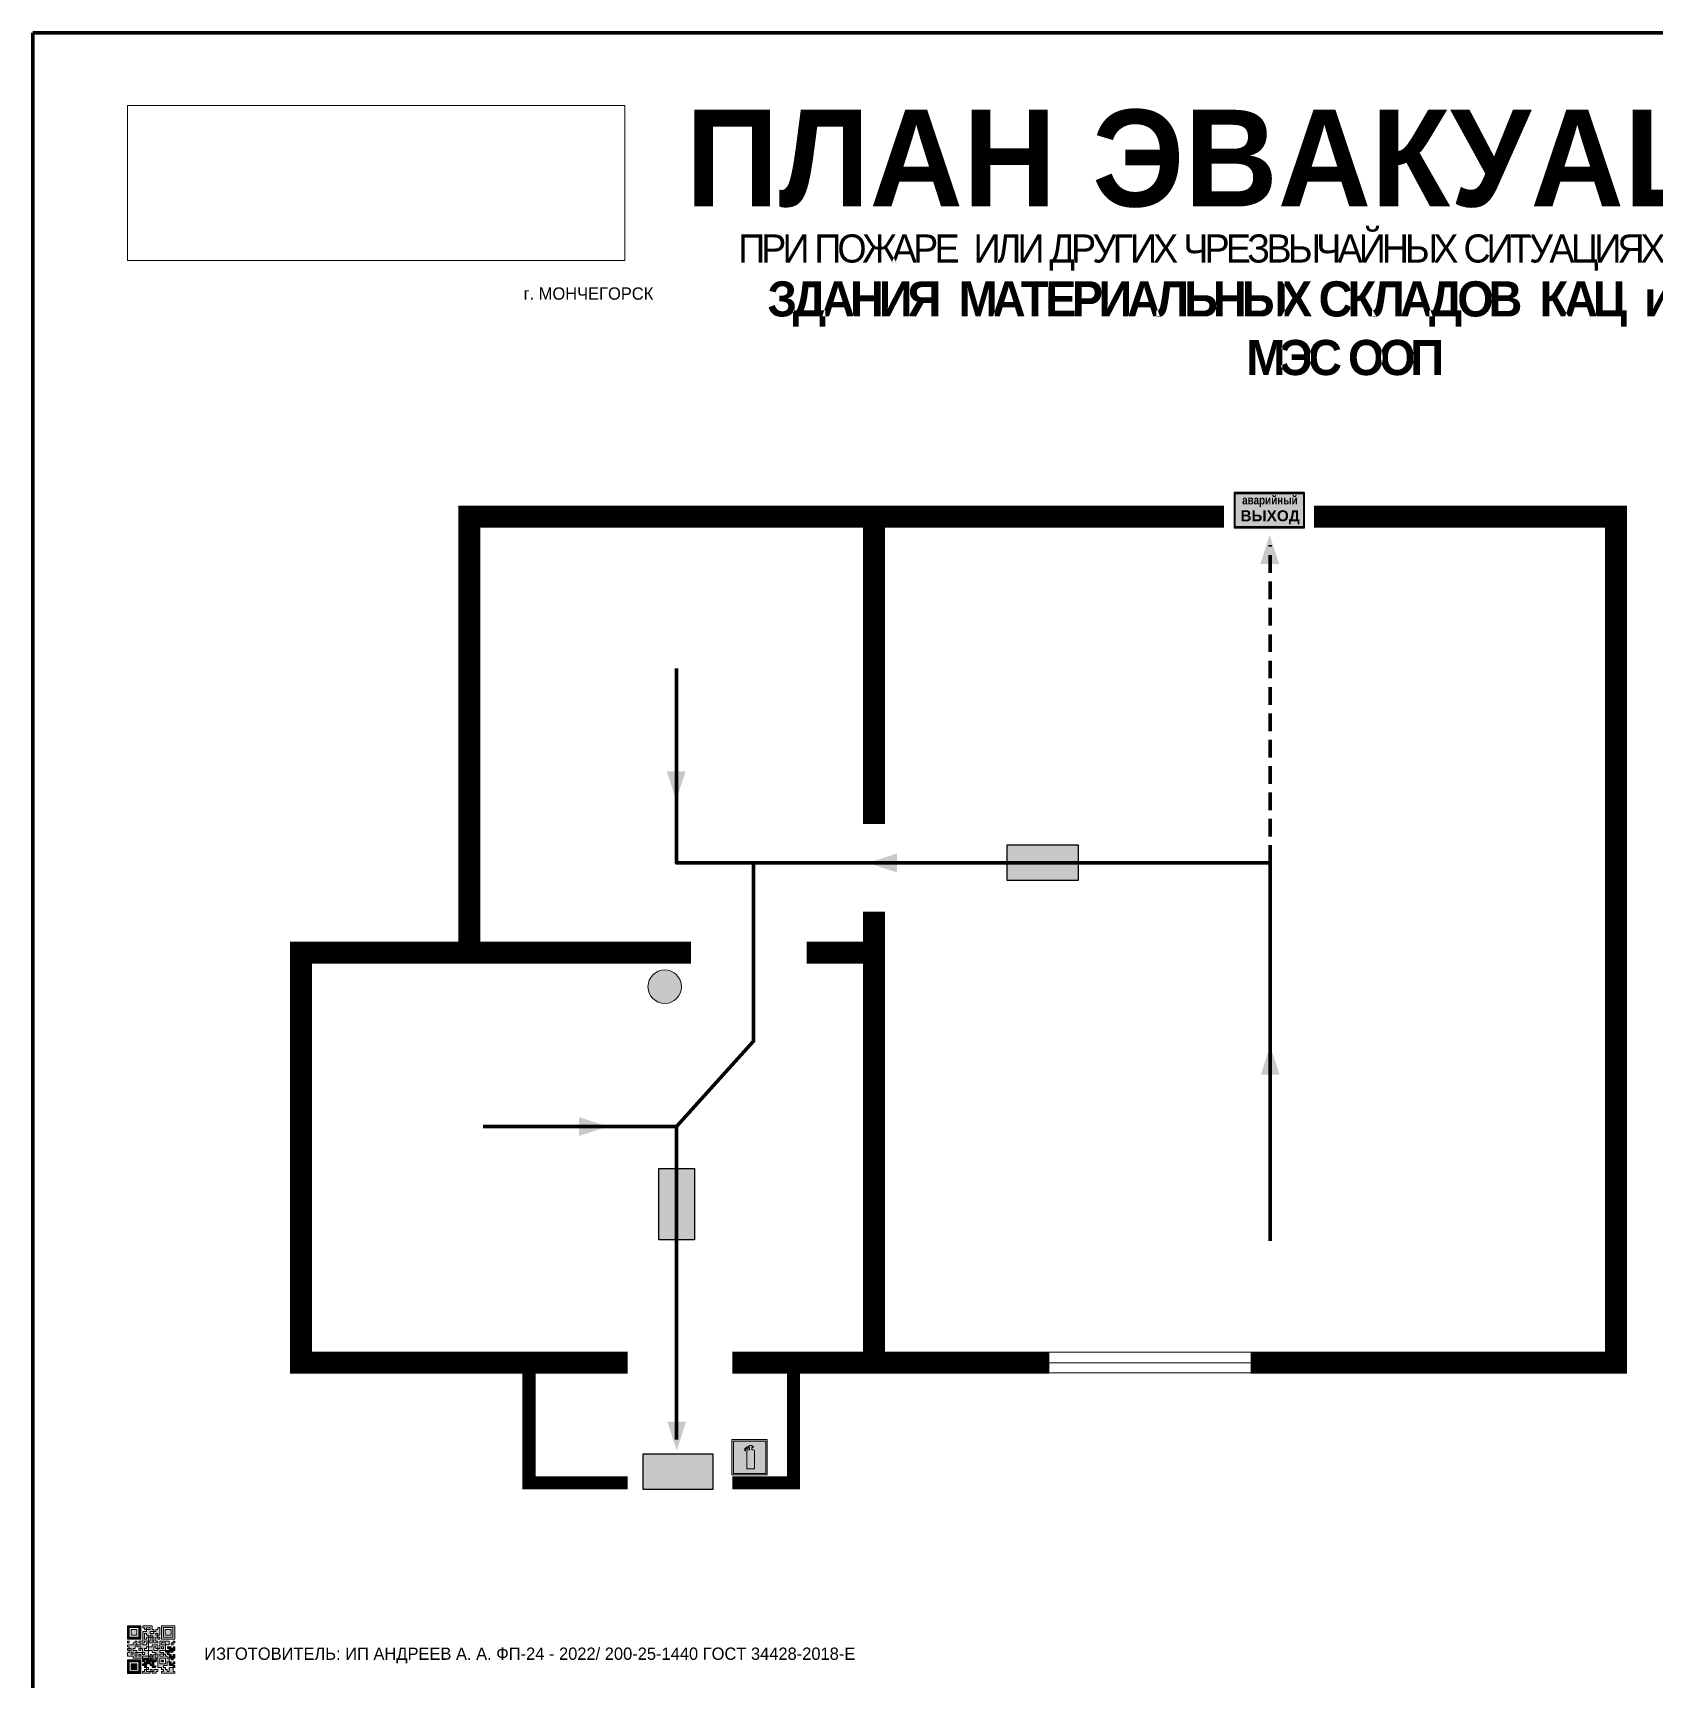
# Model space of a CAD drawing. Header units: millimetres. Extents: x 13810 to 67229, y 12374 to 21950.
# Drawn here: x 25277.2 to 25645.9, y 19893.3 to 20267.8 of the extents above; entities that cross this region are included whole.
import ezdxf

# ---------------------------------------------------------------- set-up
doc = ezdxf.new("R2010")
doc.units = ezdxf.units.MM
doc.linetypes.add('{ Wide Dash }', pattern=[12, 4, -2, 4, -2])
doc.layers.add('План_Штампы', color=7, linetype='Continuous')
doc.styles.add('обычный', font='arial.ttf')
picture_1 = doc.add_image_def('image1.jpg', size_in_pixel=(337, 105))

# ---------------------------------------------------------------- blocks, each defined once
blk = doc.blocks.new('A$C7B4425F7')
at = {"true_color": 0xffffff}
blk.add_hatch(color=7, dxfattribs=at).paths.add_polyline_path([(0, 0), (-16, 0), (-16, -8), (0, -8)])
h = blk.add_hatch(color=126)
h.paths.add_polyline_path([(-0.2, -0.2), (-15.8, -0.2), (-15.8, -7.8), (-0.2, -7.8)])
h.paths.add_polyline_path([(-11.76, -2.03), (-11.76, -3.66), (-11.17, -3.66, -0.568275), (-11.17, -6.18), (-12.58, -6.18), (-12.58, -2.03)], flags=16)
h.paths.add_polyline_path([(-13.33, -4.12, -0.495768), (-13.59, -6.18), (-15.03, -6.18), (-15.03, -2.03), (-13.59, -2.03, -0.487973)], flags=16)
h.paths.add_polyline_path([(-10.25, -2.03), (-9.48, -2.03), (-9.48, -6.18), (-10.25, -6.18)], flags=16)
h.paths.add_polyline_path([(-13.84, -3.69), (-14.24, -3.69), (-14.24, -3.03), (-13.9, -3.03, -0.692621)], flags=0)
h.paths.add_polyline_path([(-9.15, -2.03), (-8.4, -2.03), (-8.04, -3.07), (-7.68, -2.03), (-6.93, -2.03), (-7.64, -4.1), (-6.93, -6.18), (-7.68, -6.18), (-8.04, -5.14), (-8.4, -6.18), (-9.15, -6.18), (-8.44, -4.1)], flags=16)
h.paths.add_polyline_path([(-11.76, -4.46), (-11.42, -4.46, -0.692621), (-11.36, -5.12), (-11.76, -5.12)], flags=0)
h.paths.add_polyline_path([(-13.9, -5.2), (-14.24, -5.2), (-14.24, -4.55), (-13.84, -4.55, -0.708038)], flags=0)
edge = h.paths.add_edge_path(flags=16)
edge.add_ellipse((-5.51, -4.08), major_axis=(0, 2.05), ratio=0.586184, start_angle=0, end_angle=360)
edge = h.paths.add_edge_path(flags=0)
edge.add_ellipse((-5.51, -4.08), major_axis=(0, 1.14), ratio=0.454828, start_angle=0, end_angle=360)
h.paths.add_polyline_path([(-4.13, -4.96, 0.377264), (-3.48, -4.52, 0.0555), (-3.16, -2.03), (-1.66, -2.03), (-1.66, -4.96), (-0.96, -4.96), (-0.96, -7.01), (-1.75, -7.01), (-1.75, -6.18), (-3.3, -6.18), (-3.3, -7.02), (-4.13, -7.02)], flags=16)
h.paths.add_polyline_path([(-2.73, -2.91), (-2.28, -2.91), (-2.28, -4.96), (-3.05, -4.96, 0.079136)], flags=0)
at = {"color": 126}
blk.add_lwpolyline([(-16, -8), (0, -8), (0, 0), (-16, 0)], close=True, dxfattribs=at)
blk = doc.blocks.new('A$C41C009D9')
at = {"true_color": 0xffffff}
blk.add_hatch(color=7, dxfattribs=at).paths.add_polyline_path([(0, 8), (-16, 8), (-16, 0), (0, 0)])
h = blk.add_hatch(color=126)
h.dxf.hatch_style = 1
h.paths.add_polyline_path([(-15.8, 7.8), (-15.8, 0.2), (-0.2, 0.2), (-0.2, 7.8)])
at = {"color": 126}
for points in [[(-16, 0), (0, 0), (0, 8), (-16, 8)], [(-16, 0), (0, 0), (0, 8), (-16, 8)], [(-15.8, 7.8), (-0.2, 7.8), (-0.2, 0.2), (-15.8, 0.2)]]:
    blk.add_lwpolyline(points, close=True, dxfattribs=at)
at = {"color": 7, "true_color": 0xffffff, "insert": (-15.8, 7.3), "char_height": 2.5, "width": 15.5999, "attachment_point": 1, "style": 'обычный'}
blk.add_mtext('\\pi1.6133;{\\fArial|b1|i0|c204|p34;\\H0.8x;\\W0.8;аварийный\\H1.25x;\\W1;\\P\\pi1.2327;ВЫХОД}', dxfattribs=at)
blk = doc.blocks.new('A$C32E8229D')
at = {"true_color": 0xffffff}
blk.add_hatch(color=7, dxfattribs=at).paths.add_polyline_path([(0, 0), (0, -8), (16, -8), (16, 0)])
h = blk.add_hatch(color=126)
h.paths.add_polyline_path([(0.2, -0.2), (15.8, -0.2), (15.8, -7.8), (0.2, -7.8)])
h.paths.add_polyline_path([(13.49, -2.05), (12.08, -2.05), (11.37, -2.63, 0.162397), (11.29, -2.84), (11.29, -3.63), (10.35, -3.63), (10.35, -4.05), (11.68, -4.05), (11.68, -3.48), (12.26, -4.28), (11.29, -5.1), (11.29, -6.78), (11.85, -6.78), (11.85, -5.44), (12.8, -4.64), (12.8, -5.94), (14.46, -5.94), (14.46, -5.39), (13.45, -5.39), (13.45, -3.97), (12.46, -2.59), (13.15, -2.59), (13.69, -3.34), (14.18, -3)], flags=16)
h.paths.add_polyline_path([(10.74, -1.82, 1), (11.8, -1.82, 1)], flags=16)
h.paths.add_polyline_path([(9.39, -3.59), (5.99, -3.59), (6.56, -3.03), (5.91, -3.03), (5.1, -3.83), (5.91, -4.64), (6.56, -4.64), (5.99, -4.09), (9.39, -4.09)], flags=16)
h.paths.add_polyline_path([(4.29, -1.08), (1.72, -1.08), (1.72, -6.6), (4.29, -6.6)], flags=16)
at = {"color": 126}
blk.add_lwpolyline([(16, -8), (0, -8), (0, 0), (16, 0)], close=True, dxfattribs=at)
blk = doc.blocks.new('A$C3AD82952')
at = {"true_color": 0xf5f5ff}
h = blk.add_hatch(color=7, dxfattribs=at)
h.dxf.hatch_style = 1
h.paths.add_polyline_path([(8.21, 8.73, 0.414214), (7.89, 9.05), (7.22, 9.05), (7.22, 9.92), (7.59, 9.92, 1), (7.57, 10.36), (7.22, 10.36), (7.22, 10.6), (6.43, 10.6), (6.43, 10.36), (6.01, 10.36), (4.74, 9.59), (4.74, 8.69), (4.98, 8.73), (4.98, 9.26), (6.12, 9.91), (6.43, 9.91), (6.43, 9.05), (5.76, 9.05, 0.414214), (5.44, 8.73), (5.44, 2.2), (8.21, 2.2)], flags=0)
h.paths.add_polyline_path([(12.8, 12.8), (0, 12.8), (0, 0), (12.8, 0)])
h.paths.add_polyline_path([(0.51, 12.29), (12.29, 12.29), (12.29, 0.51), (0.51, 0.51)], flags=16)
h.paths.add_polyline_path([(4.74, 9.59), (6.01, 10.36), (6.43, 10.36), (6.43, 10.6), (7.22, 10.6), (7.22, 10.36), (7.59, 10.36, -0.94586), (7.59, 9.92), (7.22, 9.92), (7.22, 9.05), (7.89, 9.05, -0.414214), (8.21, 8.73), (8.21, 2.2), (5.44, 2.2), (5.44, 8.73, -0.414214), (5.76, 9.05), (6.43, 9.05), (6.43, 9.91), (6.12, 9.91), (4.98, 9.26), (4.98, 8.73), (4.74, 8.69)], flags=0)
h = blk.add_hatch(color=242)
h.dxf.hatch_style = 1
h.paths.add_polyline_path([(12.29, 12.29), (0.51, 12.29), (0.51, 0.51), (12.29, 0.51)])
h.paths.add_polyline_path([(4.74, 8.69), (4.74, 9.59), (6.01, 10.36), (6.43, 10.36), (6.43, 10.6), (7.22, 10.6), (7.22, 10.36), (7.59, 10.36, -0.94586), (7.59, 9.92), (7.22, 9.92), (7.22, 9.05), (7.89, 9.05, -0.414214), (8.21, 8.73), (8.21, 2.2), (5.44, 2.2), (5.44, 8.73, -0.414214), (5.76, 9.05), (6.43, 9.05), (6.43, 9.91), (6.12, 9.91), (4.98, 9.26), (4.98, 8.73)], flags=16)
h = blk.add_hatch(color=7, dxfattribs=at)
h.dxf.hatch_style = 1
h.paths.add_polyline_path([(8.21, 8.73, 0.414214), (7.89, 9.05), (7.22, 9.05), (7.22, 9.92), (7.59, 9.92, 1), (7.57, 10.36), (7.22, 10.36), (7.22, 10.6), (6.43, 10.6), (6.43, 10.36), (6.01, 10.36), (4.74, 9.59), (4.74, 8.69), (4.98, 8.73), (4.98, 9.26), (6.12, 9.91), (6.43, 9.91), (6.43, 9.05), (5.76, 9.05, 0.414214), (5.44, 8.73), (5.44, 2.2), (8.21, 2.2)])
at = {"color": 242, "lineweight": 5}
for p, q in [((0, 0), (0, 12.8)), ((0, 12.8), (12.8, 12.8)), ((12.8, 0), (12.8, 12.8)), ((6.01, 10.36), (4.74, 9.59)), ((4.74, 9.59), (4.74, 8.69)), ((4.74, 8.69), (4.98, 8.73)), ((4.98, 9.26), (6.12, 9.91)), ((4.98, 8.73), (4.98, 9.26)), ((5.44, 2.2), (5.44, 8.73)), ((5.76, 9.05), (6.43, 9.05)), ((6.01, 10.36), (6.43, 10.36)), ((6.12, 9.91), (6.43, 9.91)), ((7.22, 10.6), (6.43, 10.6)), ((6.43, 10.6), (6.43, 10.36)), ((6.43, 9.91), (6.43, 9.05)), ((7.22, 10.36), (7.22, 10.6)), ((7.59, 10.36), (7.22, 10.36)), ((7.22, 9.05), (7.22, 9.92)), ((7.59, 9.92), (7.22, 9.92)), ((7.89, 9.05), (7.22, 9.05)), ((8.21, 2.2), (8.21, 8.73)), ((0, 0), (12.8, 0)), ((5.44, 2.2), (8.21, 2.2))]:
    blk.add_line(p, q, dxfattribs=at)
blk.add_lwpolyline([(0.51, 12.29), (12.29, 12.29), (12.29, 0.51), (0.51, 0.51)], close=True, dxfattribs=at)
for centre, radius, start, end in [((5.76, 8.73), 0.32, 90, 180), ((7.58, 10.14), 0.223, 273.18746, 86.81254), ((7.89, 8.73), 0.32, 0, 90)]:
    blk.add_arc(centre, radius, start, end, dxfattribs=at)
blk = doc.blocks.new('QR')
at = {"lineweight": 0}
h = blk.add_hatch(color=256, dxfattribs=at)
h.dxf.hatch_style = 1
h.paths.add_polyline_path([(9241.16, 2687.38), (9242.01, 2687.38), (9242.01, 2687.83), (9241.59, 2687.83), (9241.59, 2688.68), (9239.45, 2688.68), (9239.45, 2688.25), (9239.86, 2688.25), (9239.86, 2687.83), (9240.29, 2687.83), (9240.29, 2688.25), (9241.16, 2688.25), (9241.16, 2687.83), (9240.29, 2687.83), (9240.29, 2687.38), (9239.45, 2687.38), (9239.45, 2685.22), (9238.57, 2685.22), (9238.57, 2684.8), (9239.02, 2684.8), (9239.02, 2684.37), (9238.13, 2684.37), (9238.13, 2683.92), (9239.02, 2683.92), (9239.02, 2683.5), (9239.44, 2683.5), (9239.44, 2682.64), (9239.87, 2682.64), (9239.87, 2682.18), (9239.44, 2682.18), (9239.44, 2682.64), (9238.13, 2682.64), (9238.13, 2681.76), (9237.71, 2681.76), (9237.71, 2682.64), (9238.13, 2682.64), (9238.13, 2683.07), (9237.27, 2683.07), (9237.27, 2683.51), (9237.71, 2683.51), (9237.71, 2684.37), (9238.13, 2684.37), (9238.13, 2685.22), (9237.71, 2685.22), (9237.71, 2684.8), (9237.28, 2684.8), (9237.28, 2684.38), (9235.98, 2684.38), (9235.98, 2683.92), (9236.4, 2683.92), (9236.4, 2683.49), (9236.84, 2683.49), (9236.84, 2683.07), (9236.4, 2683.07), (9236.4, 2682.64), (9235.98, 2682.64), (9235.98, 2681.76), (9237.29, 2681.76), (9237.29, 2681.33), (9239.43, 2681.33), (9239.43, 2681.76), (9240.74, 2681.76), (9240.74, 2683.05), (9239.87, 2683.05), (9239.87, 2683.5), (9240.29, 2683.5), (9240.29, 2683.91), (9240.74, 2683.91), (9240.74, 2684.81), (9240.29, 2684.81), (9240.29, 2684.79), (9240.29, 2684.37), (9239.45, 2684.37), (9239.45, 2684.8), (9239.87, 2684.8), (9239.87, 2685.21), (9240.74, 2685.21), (9240.74, 2686.1), (9240.29, 2686.1), (9240.29, 2685.64), (9239.86, 2685.64), (9239.86, 2686.95), (9240.29, 2686.95), (9240.29, 2686.52), (9240.74, 2686.52), (9240.74, 2686.1), (9241.16, 2686.1), (9241.16, 2686.53), (9241.59, 2686.53), (9241.59, 2686.1), (9242.02, 2686.1), (9242.02, 2685.21), (9241.59, 2685.21), (9241.59, 2686.1), (9241.16, 2686.1), (9241.16, 2685.21), (9240.74, 2685.21), (9240.74, 2684.81), (9242.89, 2684.81), (9242.89, 2685.22), (9242.47, 2685.22), (9242.47, 2686.11), (9242.89, 2686.11), (9242.89, 2686.52), (9242.46, 2686.52), (9242.46, 2686.95), (9242.89, 2686.95), (9242.89, 2686.52), (9243.32, 2686.52), (9243.32, 2688.26), (9242.9, 2688.26), (9242.9, 2687.83), (9242.47, 2687.83), (9242.47, 2687.38), (9242.01, 2687.38), (9242.01, 2686.94), (9241.16, 2686.94)])
h.paths.add_polyline_path([(9239.02, 2682.18), (9239.02, 2681.76), (9238.54, 2681.76), (9238.54, 2682.18)], flags=16)
h.paths.add_polyline_path([(9237.27, 2682.65), (9237.27, 2682.19), (9236.83, 2682.19), (9236.83, 2682.65)], flags=16)
h = blk.add_hatch(color=256, dxfattribs=at)
h.dxf.hatch_style = 1
h.paths.add_polyline_path([(9238.15, 2687.83), (9236.83, 2687.83), (9236.83, 2686.52), (9238.15, 2686.52)], flags=0)
h.paths.add_polyline_path([(9239.01, 2685.65), (9239.01, 2688.68), (9235.98, 2688.68), (9235.98, 2685.65)])
h.paths.add_polyline_path([(9236.41, 2686.1), (9236.41, 2688.26), (9238.56, 2688.26), (9238.56, 2686.1)], flags=16)
h.paths.add_polyline_path([(9236.83, 2686.52), (9236.83, 2687.83), (9238.15, 2687.83), (9238.15, 2686.52)], flags=0)
h = blk.add_hatch(color=256, dxfattribs=at)
h.dxf.hatch_style = 1
h.paths.add_polyline_path([(9243.32, 2686.11), (9242.89, 2686.11), (9242.89, 2685.64), (9243.32, 2685.64)])
h.paths.add_polyline_path([(9239.02, 2683.07), (9239.02, 2683.5), (9238.56, 2683.5), (9238.56, 2683.07)])
h.paths.add_polyline_path([(9236.4, 2684.8), (9236.4, 2685.22), (9235.98, 2685.22), (9235.98, 2684.8)])
h.paths.add_polyline_path([(9236.4, 2683.07), (9236.4, 2683.49), (9235.98, 2683.49), (9235.98, 2683.07)])
h = blk.add_hatch(color=256, dxfattribs=at)
h.dxf.hatch_style = 1
h.paths.add_polyline_path([(9238.15, 2686.52), (9238.15, 2687.83), (9236.83, 2687.83), (9236.83, 2686.52)])
h.paths.add_polyline_path([(9245.91, 2686.52), (9245.91, 2687.83), (9244.59, 2687.83), (9244.59, 2686.52)], flags=0)
h.paths.add_polyline_path([(9246.77, 2685.65), (9246.77, 2688.68), (9243.74, 2688.68), (9243.74, 2685.65)])
h.paths.add_polyline_path([(9244.17, 2686.1), (9244.17, 2688.26), (9246.32, 2688.26), (9246.32, 2686.1)], flags=16)
h.paths.add_polyline_path([(9244.59, 2686.52), (9244.59, 2687.83), (9245.91, 2687.83), (9245.91, 2686.52)], flags=0)
h = blk.add_hatch(color=256, dxfattribs=at)
h.dxf.hatch_style = 1
h.paths.add_polyline_path([(9240.75, 2681.76), (9240.75, 2681.35), (9241.17, 2681.35), (9241.17, 2681.76)])
h.paths.add_polyline_path([(9241.6, 2682.18), (9241.17, 2682.18), (9241.17, 2681.76), (9241.6, 2681.76)])
h.paths.add_polyline_path([(9242.47, 2681.34), (9242.47, 2682.19), (9242.02, 2682.19), (9242.02, 2681.76), (9241.6, 2681.76), (9241.6, 2681.34)])
h.paths.add_polyline_path([(9239.87, 2678.3), (9239.44, 2678.3), (9239.44, 2677.89), (9241.17, 2677.89), (9241.17, 2678.3), (9240.28, 2678.3), (9240.28, 2678.73), (9239.87, 2678.73)])
h.paths.add_polyline_path([(9240.75, 2678.73), (9240.75, 2679.19), (9240.28, 2679.19), (9240.28, 2678.73)])
h.paths.add_polyline_path([(9241.6, 2678.73), (9241.17, 2678.73), (9241.17, 2678.3), (9241.6, 2678.3)])
h.paths.add_polyline_path([(9242.02, 2678.3), (9241.6, 2678.3), (9241.6, 2677.89), (9242.48, 2677.89), (9242.48, 2678.31), (9242.9, 2678.31), (9242.9, 2678.73), (9242.02, 2678.73)])
h.paths.add_polyline_path([(9246.36, 2684.37), (9246.36, 2684.79), (9245.93, 2684.79), (9245.93, 2684.37)])
h.paths.add_polyline_path([(9246.78, 2685.2), (9246.36, 2685.2), (9246.36, 2684.79), (9246.78, 2684.79)])
h.paths.add_polyline_path([(9245.91, 2687.83), (9244.59, 2687.83), (9244.59, 2686.52), (9245.91, 2686.52)])
h = blk.add_hatch(color=256, dxfattribs=at)
h.dxf.hatch_style = 1
h.paths.add_polyline_path([(9243.32, 2682.64), (9243.32, 2683.07), (9244.62, 2683.07), (9244.62, 2684.37), (9243.74, 2684.37), (9243.74, 2684.8), (9244.62, 2684.8), (9244.62, 2684.37), (9245.48, 2684.37), (9245.48, 2685.22), (9243.32, 2685.22), (9243.32, 2683.5), (9242.89, 2683.5), (9242.89, 2683.06), (9242.01, 2683.06), (9242.01, 2683.91), (9242.47, 2683.91), (9242.47, 2683.5), (9242.89, 2683.5), (9242.89, 2684.38), (9241.59, 2684.38), (9241.59, 2683.91), (9240.74, 2683.91), (9240.74, 2683.05), (9241.59, 2683.05), (9241.59, 2682.64), (9242.47, 2682.64), (9242.47, 2682.19), (9242.91, 2682.19), (9242.91, 2681.34), (9242.48, 2681.34), (9242.48, 2680.91), (9242.91, 2680.91), (9242.91, 2679.17), (9243.75, 2679.17), (9243.75, 2678.73), (9244.2, 2678.73), (9244.2, 2678.3), (9243.75, 2678.3), (9243.75, 2677.88), (9246.78, 2677.88), (9246.78, 2678.3), (9246.35, 2678.3), (9246.35, 2679.19), (9245.48, 2679.19), (9245.48, 2678.31), (9245.05, 2678.31), (9245.05, 2678.73), (9244.62, 2678.73), (9244.62, 2679.19), (9244.2, 2679.19), (9244.2, 2679.61), (9245.05, 2679.61), (9245.05, 2680.46), (9245.48, 2680.46), (9245.48, 2681.34), (9245.04, 2681.34), (9245.04, 2681.76), (9244.63, 2681.76), (9244.63, 2682.19), (9244.21, 2682.19), (9244.21, 2681.76), (9243.32, 2681.76), (9243.32, 2682.19), (9244.21, 2682.19), (9244.21, 2682.64)])
h.paths.add_polyline_path([(9243.75, 2683.49), (9243.75, 2683.92), (9244.21, 2683.92), (9244.21, 2683.49)], flags=16)
h.paths.add_polyline_path([(9243.32, 2681.34), (9244.63, 2681.34), (9244.63, 2680.04), (9243.32, 2680.04)], flags=16)
h.paths.add_polyline_path([(9243.76, 2680.89), (9244.18, 2680.89), (9244.18, 2680.48), (9243.76, 2680.48)], flags=0)
h = blk.add_hatch(color=256, dxfattribs=at)
h.dxf.hatch_style = 1
h.paths.add_polyline_path([(9246.36, 2683.07), (9246.78, 2683.07), (9246.78, 2683.92), (9246.36, 2683.92), (9246.36, 2683.49), (9245.92, 2683.49), (9245.92, 2683.92), (9245.06, 2683.92), (9245.06, 2683.49), (9245.48, 2683.49), (9245.48, 2683.07), (9244.62, 2683.07), (9244.62, 2682.65), (9245.05, 2682.65), (9245.05, 2682.18), (9245.48, 2682.18), (9245.48, 2682.65), (9246.36, 2682.65)])
h.paths.add_polyline_path([(9246.78, 2682.18), (9246.36, 2682.18), (9246.36, 2681.75), (9245.92, 2681.75), (9245.92, 2682.18), (9245.48, 2682.18), (9245.48, 2681.34), (9245.48, 2681.34), (9245.94, 2681.34), (9245.94, 2680.91), (9246.36, 2680.91), (9246.36, 2681.34), (9246.78, 2681.34)])
h = blk.add_hatch(color=256, dxfattribs=at)
h.dxf.hatch_style = 1
h.paths.add_polyline_path([(9235.98, 2680.9), (9235.98, 2677.86), (9239.02, 2677.86), (9239.02, 2680.9)])
h.paths.add_polyline_path([(9238.57, 2680.48), (9238.57, 2678.32), (9236.41, 2678.32), (9236.41, 2680.48)], flags=16)
h.paths.add_polyline_path([(9238.15, 2680.05), (9238.15, 2678.74), (9236.83, 2678.74), (9236.83, 2680.05)], flags=0)
h = blk.add_hatch(color=256, dxfattribs=at)
h.dxf.hatch_style = 1
h.paths.add_polyline_path([(9238.15, 2680.05), (9236.83, 2680.05), (9236.83, 2678.74), (9238.15, 2678.74)])
h = blk.add_hatch(color=256, dxfattribs=at)
h.dxf.hatch_style = 1
h.paths.add_polyline_path([(9242.02, 2680.46), (9242.48, 2680.46), (9242.48, 2680.91), (9241.58, 2680.91), (9241.58, 2681.35), (9241.17, 2681.35), (9241.17, 2680.91), (9240.75, 2680.91), (9240.75, 2681.33), (9239.43, 2681.33), (9239.43, 2680.46), (9239.86, 2680.46), (9239.86, 2680.92), (9240.3, 2680.92), (9240.3, 2680.46), (9239.86, 2680.46), (9239.86, 2680.04), (9239.44, 2680.04), (9239.44, 2679.62), (9239.86, 2679.62), (9239.86, 2679.19), (9240.29, 2679.19), (9240.29, 2680.03), (9241.18, 2680.03), (9241.18, 2680.47), (9241.6, 2680.47), (9241.6, 2680.03), (9241.18, 2680.03), (9241.18, 2679.61), (9241.6, 2679.61), (9241.6, 2679.19), (9242.47, 2679.19), (9242.47, 2679.6), (9242.02, 2679.6)])
h = blk.add_hatch(color=256, dxfattribs=at)
h.dxf.hatch_style = 1
h.paths.add_polyline_path([(9244.18, 2680.48), (9244.18, 2680.89), (9243.76, 2680.89), (9243.76, 2680.48)])
h = blk.add_hatch(color=256, dxfattribs=at)
h.dxf.hatch_style = 1
h.paths.add_polyline_path([(9245.93, 2680.04), (9245.93, 2680.46), (9245.48, 2680.46), (9245.48, 2679.62), (9246.35, 2679.62), (9246.35, 2680.04)])
h.paths.add_polyline_path([(9246.78, 2680.04), (9246.78, 2680.46), (9246.35, 2680.46), (9246.35, 2680.04)])
h.paths.add_polyline_path([(9246.78, 2679.18), (9246.78, 2679.62), (9246.35, 2679.62), (9246.35, 2679.18)])
for points in [[(9237.71, 2685.22), (9238.13, 2685.22), (9238.13, 2684.37), (9237.71, 2684.37), (9237.71, 2683.51), (9237.27, 2683.51), (9237.27, 2683.07), (9238.13, 2683.07), (9238.13, 2682.64), (9237.71, 2682.64), (9237.71, 2681.76), (9238.13, 2681.76), (9238.13, 2682.64), (9239.44, 2682.64), (9239.44, 2683.5), (9239.02, 2683.5), (9239.02, 2683.07), (9238.56, 2683.07), (9238.56, 2683.5), (9239.02, 2683.5), (9239.02, 2683.92), (9238.13, 2683.92), (9238.13, 2684.37), (9239.02, 2684.37), (9239.02, 2684.8), (9238.57, 2684.8), (9238.57, 2685.22), (9239.45, 2685.22), (9239.45, 2687.38), (9240.29, 2687.38), (9240.29, 2687.83), (9239.86, 2687.83), (9239.86, 2688.25), (9239.45, 2688.25), (9239.45, 2688.68), (9241.59, 2688.68), (9241.59, 2687.83), (9242.01, 2687.83), (9242.01, 2687.38), (9242.47, 2687.38), (9242.47, 2687.83), (9242.9, 2687.83), (9242.9, 2688.26), (9243.32, 2688.26), (9243.32, 2686.52), (9242.89, 2686.52), (9242.89, 2686.11), (9243.32, 2686.11), (9243.32, 2685.64), (9242.89, 2685.64), (9242.89, 2686.11), (9242.47, 2686.11), (9242.47, 2685.22), (9242.89, 2685.22), (9242.89, 2684.81), (9240.74, 2684.81), (9240.74, 2683.91), (9241.59, 2683.91), (9241.59, 2684.38), (9242.89, 2684.38), (9242.89, 2683.5), (9242.47, 2683.5), (9242.47, 2683.91), (9242.01, 2683.91), (9242.01, 2683.06), (9242.89, 2683.06), (9242.89, 2683.5), (9243.32, 2683.5), (9243.32, 2685.22), (9245.48, 2685.22), (9245.48, 2684.37), (9244.62, 2684.37), (9244.62, 2683.07), (9245.48, 2683.07), (9245.48, 2683.49), (9245.06, 2683.49), (9245.06, 2683.92), (9245.92, 2683.92), (9245.92, 2683.49), (9246.36, 2683.49), (9246.36, 2683.92), (9246.78, 2683.92), (9246.78, 2683.07), (9246.36, 2683.07), (9246.36, 2682.65), (9245.48, 2682.65), (9245.48, 2682.18), (9245.92, 2682.18), (9245.92, 2681.75), (9246.36, 2681.75), (9246.36, 2682.18), (9246.78, 2682.18), (9246.78, 2681.34), (9246.36, 2681.34), (9246.36, 2680.91), (9245.94, 2680.91), (9245.94, 2681.34), (9245.48, 2681.34), (9245.48, 2680.46), (9245.93, 2680.46), (9245.93, 2680.04), (9246.35, 2680.04), (9246.35, 2680.46), (9246.78, 2680.46), (9246.78, 2680.04), (9246.78, 2680.04), (9246.35, 2680.04), (9246.35, 2679.62), (9246.78, 2679.62), (9246.78, 2679.18), (9246.35, 2679.18), (9246.35, 2678.3), (9246.78, 2678.3), (9246.78, 2677.88), (9243.75, 2677.88), (9243.75, 2678.3), (9244.2, 2678.3), (9244.2, 2678.73), (9243.75, 2678.73), (9243.75, 2679.17), (9242.91, 2679.17), (9242.91, 2680.91), (9242.48, 2680.91), (9242.48, 2680.46), (9242.02, 2680.46), (9242.02, 2679.6), (9242.47, 2679.6), (9242.47, 2679.19), (9241.6, 2679.19), (9241.6, 2679.61), (9241.18, 2679.61), (9241.18, 2680.03), (9240.29, 2680.03), (9240.29, 2679.19), (9240.75, 2679.19), (9240.75, 2678.73), (9240.28, 2678.73), (9240.28, 2678.3), (9241.17, 2678.3), (9241.17, 2678.73), (9241.6, 2678.73), (9241.6, 2678.3), (9242.02, 2678.3), (9242.02, 2678.73), (9242.9, 2678.73), (9242.9, 2678.31), (9242.48, 2678.31), (9242.48, 2677.89), (9241.6, 2677.89), (9241.6, 2678.3), (9241.17, 2678.3), (9241.17, 2677.89), (9239.44, 2677.89), (9239.44, 2678.3), (9239.87, 2678.3), (9239.87, 2678.73), (9240.28, 2678.73), (9240.28, 2679.19), (9240.29, 2679.19), (9239.86, 2679.19), (9239.86, 2679.62), (9239.44, 2679.62), (9239.44, 2680.04), (9239.86, 2680.04), (9239.86, 2680.46), (9239.43, 2680.46), (9239.43, 2681.33), (9237.29, 2681.33), (9237.29, 2681.76), (9235.98, 2681.76), (9235.98, 2682.64), (9236.4, 2682.64), (9236.4, 2683.07), (9235.98, 2683.07), (9235.98, 2683.49), (9236.4, 2683.49), (9236.4, 2683.92), (9235.98, 2683.92), (9235.98, 2684.38), (9237.28, 2684.38), (9237.28, 2684.8), (9237.71, 2684.8), (9237.71, 2685.22), (9237.92, 2685.22)], [(9240.74, 2686.1), (9240.74, 2686.52), (9240.29, 2686.52), (9240.29, 2686.95), (9239.86, 2686.95), (9239.86, 2685.64), (9240.29, 2685.64), (9240.29, 2686.1), (9240.74, 2686.1), (9240.74, 2686.52)], [(9240.74, 2683.05), (9240.74, 2681.76), (9239.43, 2681.76), (9239.43, 2681.33), (9240.75, 2681.33), (9240.75, 2681.35), (9240.75, 2680.91), (9241.17, 2680.91), (9241.17, 2681.35), (9241.58, 2681.35), (9241.58, 2680.91), (9242.48, 2680.91), (9242.48, 2681.34), (9242.91, 2681.34), (9242.91, 2682.19), (9242.47, 2682.19), (9242.47, 2682.64), (9241.59, 2682.64), (9241.59, 2683.05), (9240.74, 2683.05)], [(9240.74, 2685.21), (9239.87, 2685.21), (9239.87, 2684.8), (9239.45, 2684.8), (9239.45, 2684.37), (9240.29, 2684.37), (9240.29, 2684.79), (9240.29, 2684.81), (9240.74, 2684.81), (9240.74, 2685.21), (9239.87, 2685.21)], [(9240.74, 2683.91), (9240.29, 2683.91), (9240.29, 2683.5), (9239.87, 2683.5), (9239.87, 2683.05), (9240.74, 2683.05), (9240.74, 2683.91)], [(9241.6, 2681.76), (9242.02, 2681.76), (9242.02, 2682.19), (9242.47, 2682.19), (9242.47, 2681.34), (9241.6, 2681.34), (9241.6, 2681.76)], [(9244.62, 2683.07), (9243.32, 2683.07), (9243.32, 2682.64), (9244.21, 2682.64), (9244.21, 2682.19), (9243.32, 2682.19), (9243.32, 2681.76), (9244.21, 2681.76), (9244.21, 2682.19), (9244.63, 2682.19), (9244.63, 2681.76), (9245.04, 2681.76), (9245.04, 2681.34), (9245.48, 2681.34)], [(9244.62, 2684.37), (9244.62, 2684.8), (9243.74, 2684.8), (9243.74, 2684.37), (9244.62, 2684.37)], [(9245.48, 2682.18), (9245.05, 2682.18), (9245.05, 2682.65), (9244.62, 2682.65), (9244.62, 2683.07)], [(9245.48, 2682.18), (9245.48, 2681.34)], [(9239.86, 2680.46), (9239.86, 2680.92), (9240.3, 2680.92), (9240.3, 2680.46), (9239.86, 2680.46)], [(9245.48, 2680.46), (9245.05, 2680.46), (9245.05, 2679.61), (9244.2, 2679.61), (9244.2, 2679.19), (9244.62, 2679.19), (9244.62, 2678.73), (9245.05, 2678.73), (9245.05, 2678.31), (9245.48, 2678.31), (9245.48, 2679.19), (9246.35, 2679.19), (9246.35, 2679.07)], [(9246.35, 2679.62), (9245.48, 2679.62), (9245.48, 2680.46)], [(9245.48, 2680.46), (9245.48, 2679.62), (9246.35, 2679.62), (9246.35, 2680.04), (9245.93, 2680.04), (9245.93, 2680.46), (9245.48, 2680.46), (9245.48, 2679.62)], [(9246.35, 2679.62), (9246.35, 2679.18)]]:
    blk.add_lwpolyline(points, dxfattribs=at)
for points in [[(9235.98, 2685.65), (9239.01, 2685.65), (9239.01, 2688.68), (9235.98, 2688.68)], [(9236.41, 2688.26), (9238.56, 2688.26), (9238.56, 2686.1), (9236.41, 2686.1)], [(9236.83, 2687.83), (9238.15, 2687.83), (9238.15, 2686.52), (9236.83, 2686.52)], [(9240.29, 2687.83), (9241.16, 2687.83), (9241.16, 2688.25), (9240.29, 2688.25)], [(9240.29, 2688.25), (9241.16, 2688.25), (9241.16, 2687.83), (9240.29, 2687.83)], [(9241.16, 2686.1), (9240.74, 2686.1), (9240.74, 2685.21), (9241.16, 2685.21)], [(9242.01, 2687.38), (9241.16, 2687.38), (9241.16, 2686.94), (9242.01, 2686.94)], [(9241.16, 2687.38), (9242.01, 2687.38), (9242.01, 2686.94), (9241.16, 2686.94)], [(9241.16, 2686.53), (9241.59, 2686.53), (9241.59, 2686.1), (9241.16, 2686.1)], [(9241.59, 2686.1), (9242.02, 2686.1), (9242.02, 2685.21), (9241.59, 2685.21)], [(9242.89, 2686.52), (9242.46, 2686.52), (9242.46, 2686.95), (9242.89, 2686.95)], [(9243.74, 2685.65), (9246.77, 2685.65), (9246.77, 2688.68), (9243.74, 2688.68)], [(9244.17, 2688.26), (9246.32, 2688.26), (9246.32, 2686.1), (9244.17, 2686.1)], [(9244.59, 2687.83), (9245.91, 2687.83), (9245.91, 2686.52), (9244.59, 2686.52)], [(9235.98, 2684.8), (9236.4, 2684.8), (9236.4, 2685.22), (9235.98, 2685.22)], [(9236.4, 2683.07), (9236.84, 2683.07), (9236.84, 2683.49), (9236.4, 2683.49)], [(9236.83, 2682.19), (9237.27, 2682.19), (9237.27, 2682.65), (9236.83, 2682.65)], [(9238.54, 2682.18), (9239.02, 2682.18), (9239.02, 2681.76), (9238.54, 2681.76)], [(9239.44, 2682.64), (9239.87, 2682.64), (9239.87, 2682.18), (9239.44, 2682.18)], [(9240.75, 2681.76), (9241.17, 2681.76), (9241.17, 2681.35), (9240.75, 2681.35)], [(9241.17, 2682.18), (9241.6, 2682.18), (9241.6, 2681.76), (9241.17, 2681.76)], [(9243.75, 2683.92), (9244.21, 2683.92), (9244.21, 2683.49), (9243.75, 2683.49)], [(9245.93, 2684.79), (9246.36, 2684.79), (9246.36, 2684.37), (9245.93, 2684.37)], [(9246.36, 2685.2), (9246.78, 2685.2), (9246.78, 2684.79), (9246.36, 2684.79)], [(9235.98, 2677.86), (9239.02, 2677.86), (9239.02, 2680.9), (9235.98, 2680.9)], [(9236.41, 2680.48), (9238.57, 2680.48), (9238.57, 2678.32), (9236.41, 2678.32)], [(9236.83, 2680.05), (9238.15, 2680.05), (9238.15, 2678.74), (9236.83, 2678.74)], [(9241.18, 2680.03), (9241.6, 2680.03), (9241.6, 2680.47), (9241.18, 2680.47)], [(9243.32, 2680.04), (9244.63, 2680.04), (9244.63, 2681.34), (9243.32, 2681.34)], [(9243.76, 2680.89), (9244.18, 2680.89), (9244.18, 2680.48), (9243.76, 2680.48)]]:
    blk.add_lwpolyline(points, close=True, dxfattribs=at)
blk = doc.blocks.new('A$C7B8C2D5B')
at = {"lineweight": 0}
h = blk.add_hatch(color=5, dxfattribs=at)
h.dxf.hatch_style = 1
h.paths.add_polyline_path([(1.4, -3.02, 1), (-2.11, -3.02, 1)])
at = {"color": 5, "lineweight": 0}
blk.add_circle((-0.36, -3.02), 1.75, dxfattribs=at)

msp = doc.modelspace()

# ---------------------------------------------------------------- linework, layer by layer
at = {"color": 2, "lineweight": 100}
msp.add_lwpolyline([(25277.24, 20267.83), (25877.24, 20267.83), (25877.24, 19872.83), (25277.24, 19872.83)], close=True, dxfattribs=at)
at = {"lineweight": 100}
for points, const_width in [([(25412.53, 19965.26), (25338.19, 19965.26), (25338.19, 20058.56), (25376.47, 20058.56), (25376.47, 20157.75), (25548.17, 20157.75)], 5), ([(25468.51, 20157.75), (25468.51, 20087.81)], 5), ([(25568.6, 20157.75), (25637.32, 20157.75), (25637.32, 19965.26), (25554.18, 19965.26)], 5), ([(25468.51, 19965.26), (25468.51, 20067.89)], 5), ([(25376.47, 20058.56), (25426.94, 20058.56)], 5), ([(25468.51, 20058.56), (25453.24, 20058.56)], 5), ([(25390.06, 19964.74), (25390.06, 19937.94), (25412.53, 19937.94)], 3), ([(25508.38, 19965.26), (25436.27, 19965.26)], 5), ([(25436.27, 19937.94), (25450.23, 19937.94), (25450.23, 19963.69)], 3)]:
    msp.add_lwpolyline(points, dxfattribs=dict(at, const_width=const_width))
at = {"color": 126, "linetype": '{ Wide Dash }', "lineweight": 100, "true_color": 0x008754}
msp.add_lwpolyline([(25558.62, 20078.99), (25558.62, 20151.28)], dxfattribs=at)
at = {"color": 126, "lineweight": 100, "true_color": 0x008754}
for points in [[(25441.15, 20078.99), (25423.59, 20078.99), (25423.59, 20123.22)], [(25423.59, 19947.83), (25423.59, 20019.02), (25441.15, 20038.4), (25441.15, 20078.99), (25558.62, 20078.99), (25558.62, 19992.99)], [(25423.59, 20019.02), (25379.61, 20019.02)]]:
    msp.add_lwpolyline(points, dxfattribs=at)
at = {"lineweight": 0}
for points in [[(25508.12, 19967.69), (25563.49, 19967.69)], [(25507.84, 19962.98), (25563.2, 19962.98)], [(25508.38, 19965.26), (25563.74, 19965.26)]]:
    msp.add_lwpolyline(points, dxfattribs=at)
at = {"layer": 'План_Штампы', "color": 126, "true_color": 0x008754}
for points in [[(25560.69, 20147), (25556.4, 20147.01), (25558.52, 20153.6)], [(25421.39, 20099.82), (25425.68, 20099.81), (25423.55, 20093.23)], [(25473.75, 20081.13), (25473.74, 20076.83), (25467.16, 20078.96)], [(25560.8, 20030.78), (25556.51, 20030.79), (25558.63, 20037.38)], [(25401.43, 20016.86), (25401.44, 20021.15), (25408.02, 20019.02)], [(25421.51, 19951.89), (25425.8, 19951.88), (25423.67, 19945.3)]]:
    msp.add_solid(points, dxfattribs=at)

# ---------------------------------------------------------------- block references
msp.add_blockref('A$C41C009D9', (25566.45, 20155.25))
for name, p, xscale, yscale, zscale in [('A$C7B8C2D5B', (25421.72, 20057.4), 2.177419353276491, 2.177419353276491, 2.177419353276491), ('A$C3AD82952', (25436.22, 19939.78), 0.625, 0.625, 0.625)]:
    msp.add_blockref(name, p, dxfattribs=dict(xscale=xscale, yscale=yscale, zscale=zscale))
at = {"color": 22, "lineweight": 100, "true_color": 0xbb1e10}
msp.add_blockref('QR', (16062.75, 17216.74), dxfattribs=at)
at = {"layer": 'План_Штампы', "color": 126, "true_color": 0x008754, "xscale": 1.012510887696, "yscale": 1.012510887696, "zscale": 1.012510887696}
for p, rotation in [((25498.78, 20083.11), 359.9978653237144), ((25419.59, 19993.26), 89.99786532371444)]:
    msp.add_blockref('A$C32E8229D', p, dxfattribs=dict(at, rotation=rotation))
at = {"layer": 'План_Штампы'}
msp.add_blockref('A$C7B4425F7', (25431.95, 19944.47), dxfattribs=at)

# ---------------------------------------------------------------- texts
at = {"lineweight": 0, "style": 'обычный'}
for s, insert, char_height, width, attachment_point in [('{\\fProxima Nova Rg|b1|i0|c204|p2;ПЛАН ЭВАКУАЦИИ}', (25425.73, 20250.34), 22, 493.8901, 1), ('\\pi-8.4,l8.4,t8.4;{\\fProxima Nova Rg|b0|i0|c204|p2;г. МОНЧЕГОРСК\\H1.1997x; }', (25403.58, 20208.51), 2.8, 126.6484, 5), ('\\pi-8.4,l8.4,t8.4;{\\fProxima Nova Rg|b0|i0|c204|p2;ИЗГОТОВИТЕЛЬ: ИП АНДРЕЕВ А. А.\\fProxima Nova Rg|b0|i0|c0|p2; \\fProxima Nova Rg|b0|i0|c204|p2;ФП-24 - 2022/ 200-25-1440 ГОСТ 34428-2018-Е\\H1.2266x; }', (25390.24, 19898.67), 2.8, 191.3484, 5)]:
    msp.add_mtext(s, dxfattribs=dict(at, insert=insert, char_height=char_height, width=width, attachment_point=attachment_point))
at = {"color": 0, "lineweight": 0, "insert": (25575.11, 20216.59), "char_height": 8, "width": 449.2158, "attachment_point": 5, "style": 'обычный'}
msp.add_mtext('{\\fArial Black|b1|i0|c204|p34;\\H2x;\\T0.85;  \\fArial Narrow|b0|i0|c204|p34;\\H0.8x;\\W0.9;\\P\\fProxima Nova Rg|b0|i0|c204|p2;\\H0.5x;\\W1;\\C256;ПРИ ПОЖАРЕ  ИЛИ ДРУГИХ ЧРЕЗВЫЧАЙНЫХ СИТУАЦИЯХ  ИЗ ПОМЕЩЕНИЙ \\fProxima Nova Rg|b1|i0|c204|p2;\\H1.25x;\\P\\C0;ЗДАНИЯ  МАТЕРИАЛЬНЫХ СКЛАДОВ  КАЦ  инв. №220003 \\fProxima Nova Rg|b1|i0|c0|p2;\\P\\fProxima Nova Rg|b1|i0|c204|p2;МЭС ООП}', dxfattribs=at)

# ---------------------------------------------------------------- pictures from other files: only their frames are drawn
at = {"color": 7, "lineweight": 0, "true_color": 0xf5f5ff}
image = msp.add_image(picture_1, insert=(25298.72, 20216.07), size_in_units=(113.11, 35.24), dxfattribs=at)
image.dxf.flags = 7

doc.saveas('drawing.dxf')
